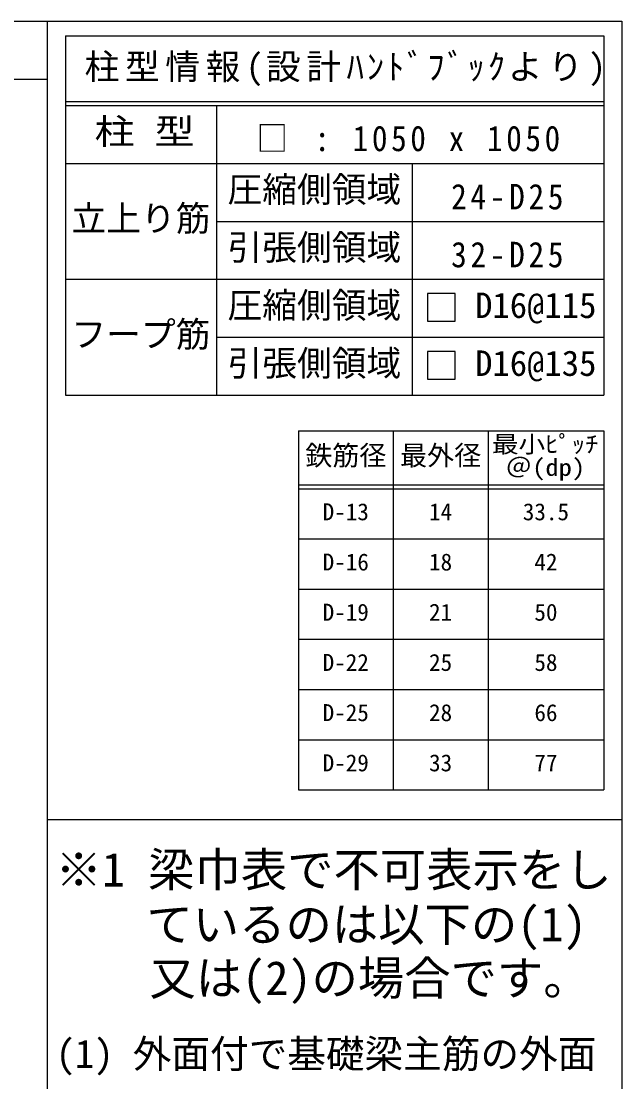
# Model space of a CAD drawing. Units: millimetres on the paper, enlarged 30 times. Extents: x -5973 to 5954, y -4195 to 4201.
# Drawn here: x 3621 to 5954, y 82 to 4201 of the extents above; entities that cross this region are included whole.
import ezdxf
from ezdxf.enums import TextEntityAlignment as Align

# ---------------------------------------------------------------- set-up
doc = ezdxf.new("R2010")
doc.units = ezdxf.units.MM
doc.header["$LTSCALE"] = 30
for name, color, linetype in [('7-1', 7, 'Continuous'), ('7-7_文字', 7, 'Continuous'), ('F-0_枠', 6, 'Continuous'), ('F-7_文字', 7, 'Continuous')]:
    doc.layers.add(name, color=color, linetype=linetype)
doc.styles.add('ＭＳ ゴシック', font='')
doc.styles.get('ＭＳ ゴシック').set_extended_font_data('MS Gothic')

msp = doc.modelspace()

# ---------------------------------------------------------------- linework, layer by layer
at = {"layer": '7-1', "color": 3}
for p, q in [((3793.07, 4143.88), (5884.63, 4143.88)), ((3793.07, 4143.88), (3793.07, 2748.88)), ((5884.63, 4143.88), (5884.63, 2748.88)), ((3793.07, 2748.88), (5884.63, 2748.88)), ((4697.91, 2610.68), (5884.63, 2610.68)), ((5884.63, 2610.68), (5884.63, 1215.68))]:
    msp.add_line(p, q, dxfattribs=at)
at = {"layer": '7-1'}
for p, q in [((3793.07, 3888.88), (5884.63, 3888.88)), ((3793.07, 3873.88), (5884.63, 3873.88)), ((4379.78, 3873.88), (4379.78, 2748.88)), ((3793.07, 3648.88), (5884.63, 3648.88)), ((5140.27, 3648.88), (5140.27, 2748.88)), ((4379.78, 3423.88), (5884.63, 3423.88)), ((3793.07, 3198.88), (5884.63, 3198.88)), ((4379.78, 2973.88), (5884.63, 2973.88)), ((5066.27, 2610.68), (5066.27, 1215.68)), ((5434.63, 2610.68), (5434.63, 1215.68)), ((4697.91, 2400.68), (5884.63, 2400.68)), ((4697.91, 2385.68), (5884.63, 2385.68)), ((4697.91, 2190.68), (5884.63, 2190.68)), ((4697.91, 1995.68), (5884.63, 1995.68)), ((4697.91, 1800.68), (5884.63, 1800.68)), ((4697.91, 1605.68), (5884.63, 1605.68)), ((4697.91, 1410.68), (5884.63, 1410.68))]:
    msp.add_line(p, q, dxfattribs=at)
at = {"layer": '7-1', "color": 3}
msp.add_lwpolyline([(4697.91, 2610.68), (4697.91, 1215.68), (5884.63, 1215.68)], dxfattribs=at)
at = {"layer": '7-7_文字', "color": 3}
for p, q in [((5198.84, 3143.77), (5198.84, 3035.77)), ((5306.84, 3143.77), (5198.84, 3143.77)), ((5306.84, 3035.77), (5306.84, 3143.77)), ((5198.84, 3035.77), (5306.84, 3035.77)), ((5198.84, 2918.77), (5198.84, 2810.77)), ((5306.84, 2918.77), (5198.84, 2918.77)), ((5306.84, 2810.77), (5306.84, 2918.77)), ((5198.84, 2810.77), (5306.84, 2810.77))]:
    msp.add_line(p, q, dxfattribs=at)
at = {"layer": 'F-0_枠'}
for p, q in [((-5972.88, 4201.15), (5954.1, 4201.15)), ((3723.6, -4195.24), (3723.6, 4201.15)), ((5954.1, 4201.15), (5954.1, -4195.24)), ((3723.6, 1101.08), (5954.1, 1101.08))]:
    msp.add_line(p, q, dxfattribs=at)
at = {"layer": 'F-0_枠', "color": 2}
msp.add_line((-5972.88, 3976.15), (3723.6, 3976.15), dxfattribs=at)

# ---------------------------------------------------------------- texts
at = {"layer": '7-7_文字', "color": 2, "style": 'ＭＳ ゴシック', "width": 1.15}
for s, height, p in [('柱 型', 98.97, (3906.42, 3693.88)), ('最小ﾋﾟｯﾁ', 65.98, (5449.63, 2505.68)), ('＠(dp)', 65.98, (5502.13, 2415.68))]:
    msp.add_text(s, height=height, dxfattribs=at).set_placement(p, align=Align.BOTTOM_LEFT)
at = {"layer": '7-7_文字', "color": 2, "style": 'ＭＳ ゴシック'}
for s, height, p in [('圧縮側領域', 98.97, (4422.53, 3468.88)), ('立上り筋', 98.97, (3816.42, 3356.38)), ('引張側領域', 98.97, (4422.53, 3243.88)), ('圧縮側領域', 98.97, (4422.53, 3018.88)), ('   D16@115', 98.97, (5182.45, 3018.88)), ('フープ筋', 98.97, (3816.42, 2906.38)), ('引張側領域', 98.97, (4422.53, 2793.88)), ('   D16@135', 98.97, (5182.45, 2793.88)), ('鉄筋径', 76.98, (4724.59, 2453.18)), ('最外径', 76.98, (5092.95, 2453.18))]:
    msp.add_text(s, height=height, dxfattribs=at).set_placement(p, align=Align.BOTTOM_LEFT)
at = {"layer": '7-7_文字', "style": 'ＭＳ ゴシック'}
for s, p in [('D-13', (4792.09, 2243.18)), ('14', (5205.45, 2243.18)), ('33.5', (5569.63, 2243.18)), ('D-16', (4792.09, 2048.18)), ('18', (5205.45, 2048.18)), ('42', (5614.63, 2048.18)), ('D-19', (4792.09, 1853.18)), ('21', (5205.45, 1853.18)), ('50', (5614.63, 1853.18)), ('D-22', (4792.09, 1658.18)), ('25', (5205.45, 1658.18)), ('58', (5614.63, 1658.18)), ('D-25', (4792.09, 1463.18)), ('28', (5205.45, 1463.18)), ('66', (5614.63, 1463.18)), ('D-29', (4792.09, 1268.18)), ('33', (5205.45, 1268.18)), ('77', (5614.63, 1268.18))]:
    msp.add_text(s, height=65.98, dxfattribs=at).set_placement(p, align=Align.BOTTOM_LEFT)
at = {"layer": '7-7_文字', "color": 2, "char_height": 98.97, "attachment_point": 7, "style": 'ＭＳ ゴシック'}
for s, insert in [('\\T1.16;柱型情報(設計ﾊﾝﾄﾞﾌﾞｯｸより)', (3867.6, 3948.88)), ('\\T1.23;\\W0.9;□\\~:\\~1050\\~x\\~1050', (4535.95, 3693.88)), ('\\T1.24;\\W0.9;24-D25', (5291.2, 3468.88)), ('\\T1.24;\\W0.9;32-D25', (5291.2, 3243.88))]:
    msp.add_mtext(s, dxfattribs=dict(at, insert=insert))
at = {"layer": 'F-7_文字', "style": 'ＭＳ ゴシック'}
for s, height, p in [('※1 梁巾表で不可表示をし', 132, (3754.58, 800.51)), ('ているのは以下の(1)', 132, (4107.68, 588.59)), ('又は(2)の場合です。', 132, (4119.48, 379.72)), ('(1) 外面付で基礎梁主筋の外面', 110, (3755.37, 102.94))]:
    msp.add_text(s, height=height, dxfattribs=at).set_placement(p, align=Align.BOTTOM_LEFT)

doc.saveas('drawing.dxf')
